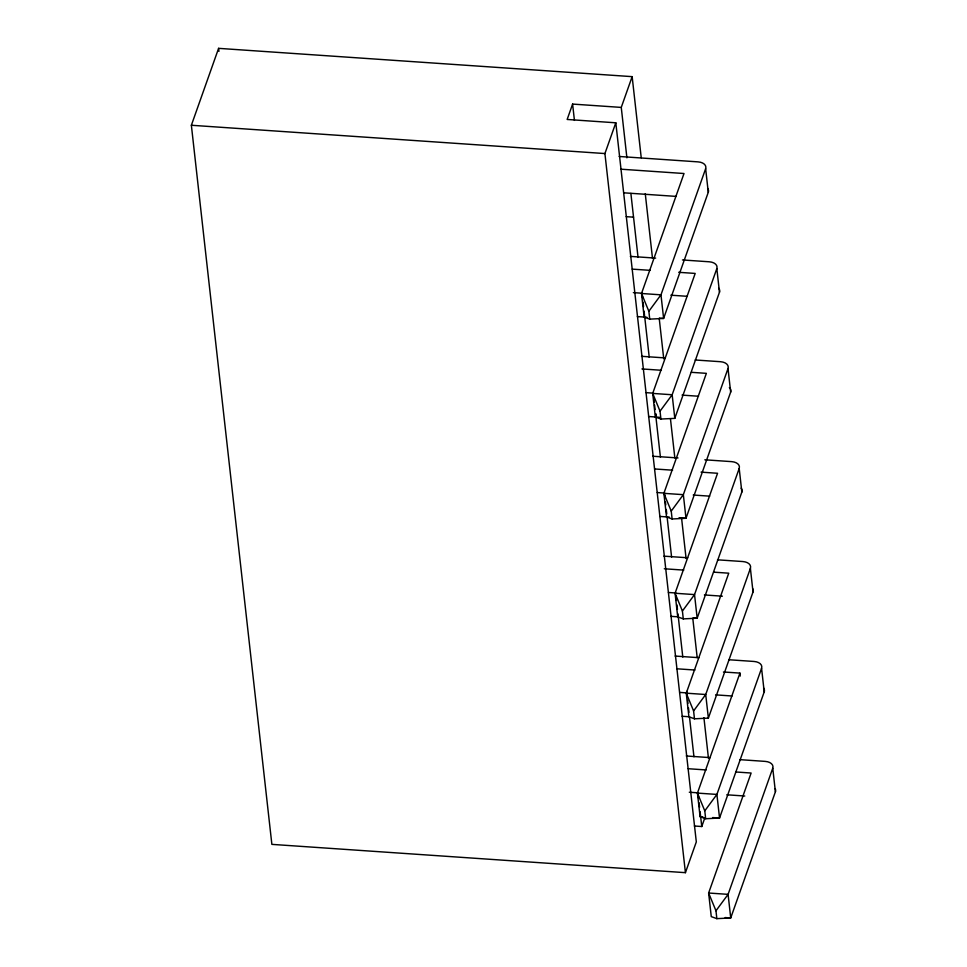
<?xml version="1.0" encoding="UTF-8"?>
<svg xmlns="http://www.w3.org/2000/svg" width="967" height="967" viewBox="0 0 967 967"><rect width="100%" height="100%" fill="white"/><g stroke="black" fill="none" stroke-linecap="round" stroke-linejoin="round"><path stroke-width="1.45" d="M632.152 76.647L621.261 107.41L572.609 104.085L567.158 119.461L615.81 122.797L696.313 841.906L685.422 872.669L271.872 844.372L191.369 125.263L218.602 48.35L632.152 76.647L641.23 157.718M685.422 872.669L604.919 153.56L615.81 122.797M619.146 156.473L698.089 161.876A10.008 6.128 -6.4 0 1 705.644 168.693L660.969 294.826L648.857 311.265L649.739 319.134L663.616 318.433L708.279 192.288A10.008 6.128 -6.4 0 0 708.376 189.883M656.339 414.202L655.336 417.019L660.92 419.049L674.797 418.36L719.472 292.215L716.825 268.608A10.008 6.128 -6.4 0 0 709.282 261.791L682.46 259.954M716.825 268.608L672.162 394.754L660.038 411.18L660.92 419.049M695.14 359.978L720.463 361.706A10.008 6.128 -6.4 0 1 728.018 368.524L683.343 494.669L671.231 511.108L672.113 518.977L685.99 518.276L730.653 392.131A10.008 6.128 -6.4 0 0 730.448 388.964M739.199 468.451L694.536 594.596L682.412 611.023L683.294 618.892L697.171 618.191L741.846 492.046L739.199 468.451A10.008 6.128 -6.4 0 0 731.644 461.634L704.834 459.796M717.514 559.82L742.837 561.549A10.008 6.128 -6.4 0 1 750.392 568.366L705.717 694.511L693.593 710.938L694.475 718.807L708.364 718.118L753.027 591.973A10.008 6.128 -6.4 0 0 752.809 588.806M723.449 671.98L739.936 673.105L697.437 793.097L700.084 816.704L705.668 818.735L719.545 818.034L764.22 691.889L761.573 668.294A10.008 6.128 -6.4 0 0 754.018 661.464L728.695 659.736M694.391 826.011L701.764 826.519L704.738 818.13M761.573 668.294L716.898 794.427L704.786 810.866L705.668 818.735M739.888 759.651L765.211 761.392A10.008 6.128 -6.4 0 1 772.754 768.209L728.091 894.354L715.967 910.781L716.849 918.65L730.726 917.949L775.401 791.816A10.008 6.128 -6.4 0 0 775.183 788.649M191.369 125.263L604.919 153.56M621.044 169.201L684.007 173.516L641.508 293.497L644.155 317.103L649.739 319.134M623.691 192.808L676.151 196.398M626.169 216.656L633.542 217.164M630.327 256.388L655.65 258.116M632.225 269.128L650.223 270.349M678.701 272.307L695.188 273.431L652.701 393.424L655.336 417.019L659.506 417.309M633.373 292.626L642.366 293.243M670.844 295.189L687.344 296.313M637.362 316.584L644.735 317.091L649.244 357.355M644.155 317.103L646.935 317.297M659.446 318.155L663.616 318.433L660.969 294.826L641.508 293.497L648.857 311.265M641.508 356.303L665.344 357.935M641.919 368.935L661.404 370.276M691.381 372.319L706.369 373.347L663.882 493.339L666.529 516.946L672.113 518.977M646.053 392.65L653.547 393.158M682.037 395.104L698.525 396.24M648.543 416.499L655.916 417.007M652.701 456.231L678.024 457.959M654.599 468.959L672.585 470.192M701.075 472.138L717.562 473.274L675.075 593.255L677.71 616.861L683.294 618.892M657.246 492.566L664.74 493.073M693.218 495.031L709.705 496.156M659.736 516.426L667.097 516.922L671.606 557.197M666.529 516.946L669.309 517.127M679.039 517.804L685.99 518.276L683.343 494.669L663.882 493.339L671.231 511.108M663.882 556.146L687.718 557.778M664.293 568.777L683.778 570.107M713.755 572.162L728.743 573.189L686.256 693.182L688.903 716.777L694.475 718.807M668.427 592.481L675.921 593.001M704.411 594.947L722.397 596.18M670.917 616.342L678.29 616.849M693.001 617.913L697.171 618.191L694.536 594.596L675.075 593.255L682.412 611.023M675.075 656.061L698.911 657.693M676.973 668.801L694.959 670.034M679.62 692.408L687.114 692.916M715.592 694.862L732.079 695.998M682.098 716.257L689.471 716.765L693.955 756.81M686.256 755.989L710.092 757.62M688.153 768.717L706.152 769.95M736.129 772.004L751.117 773.032L708.63 893.024L711.265 916.619L716.849 918.65M689.302 792.227L698.295 792.843M726.773 794.789L744.771 796.022M700.084 816.704L702.864 816.897M712.594 817.562L719.545 818.034L716.898 794.427L697.437 793.097L704.786 810.866M725.165 917.574L730.726 917.949L728.091 894.354L708.63 893.024L715.967 910.781M660.038 411.18L652.701 393.424L672.162 394.754L674.797 418.36M693.593 710.938L686.256 693.182L705.717 694.511L708.364 718.118M705.644 168.693L708.279 192.288M728.018 368.524L730.653 392.131M750.392 568.366L753.027 591.973M772.754 768.209L775.401 791.816M739.936 673.105L740.263 676.054M645.267 193.738L652.483 258.298M659.216 318.348L663.749 358.878M670.469 418.929L674.845 457.971M681.566 518.022L686.099 558.551M692.819 618.602L697.195 657.633M703.916 717.683L708.448 758.225M621.261 107.41L626.906 157.839M630.883 193.436L638.051 257.427M642.064 293.219L642.559 297.703M643.055 302.175L643.563 306.648M644.058 311.12L644.566 315.593M653.74 397.618L654.248 402.091M654.574 405.076L655.082 409.549M655.578 414.021L660.425 457.27M664.426 493.061L664.764 496.047M665.429 502.018L665.767 504.992M666.263 509.464L666.771 513.948M675.945 595.962L676.453 600.447M676.948 604.919L677.456 609.391M677.952 613.864L682.799 657.113M686.63 691.417L687.138 695.889M687.634 700.362L687.972 703.347M688.468 707.82L688.975 712.292M698.114 793.895L698.609 798.343M699.105 802.791L699.6 807.24M700.096 811.688L701.764 826.519M572.609 104.085L574.434 120.404M218.602 48.35L218.941 51.348M729.348 387.586A10.008 6.128 -6.4 0 1 729.976 388.25M718.783 288.323A10.008 6.128 -6.4 0 1 719.472 292.215M707.602 188.408A10.008 6.128 -6.4 0 1 708.074 189.121M741.157 488.166A10.008 6.128 -6.4 0 1 741.846 492.046M763.531 688.008A10.008 6.128 -6.4 0 1 764.22 691.889"/></g></svg>
